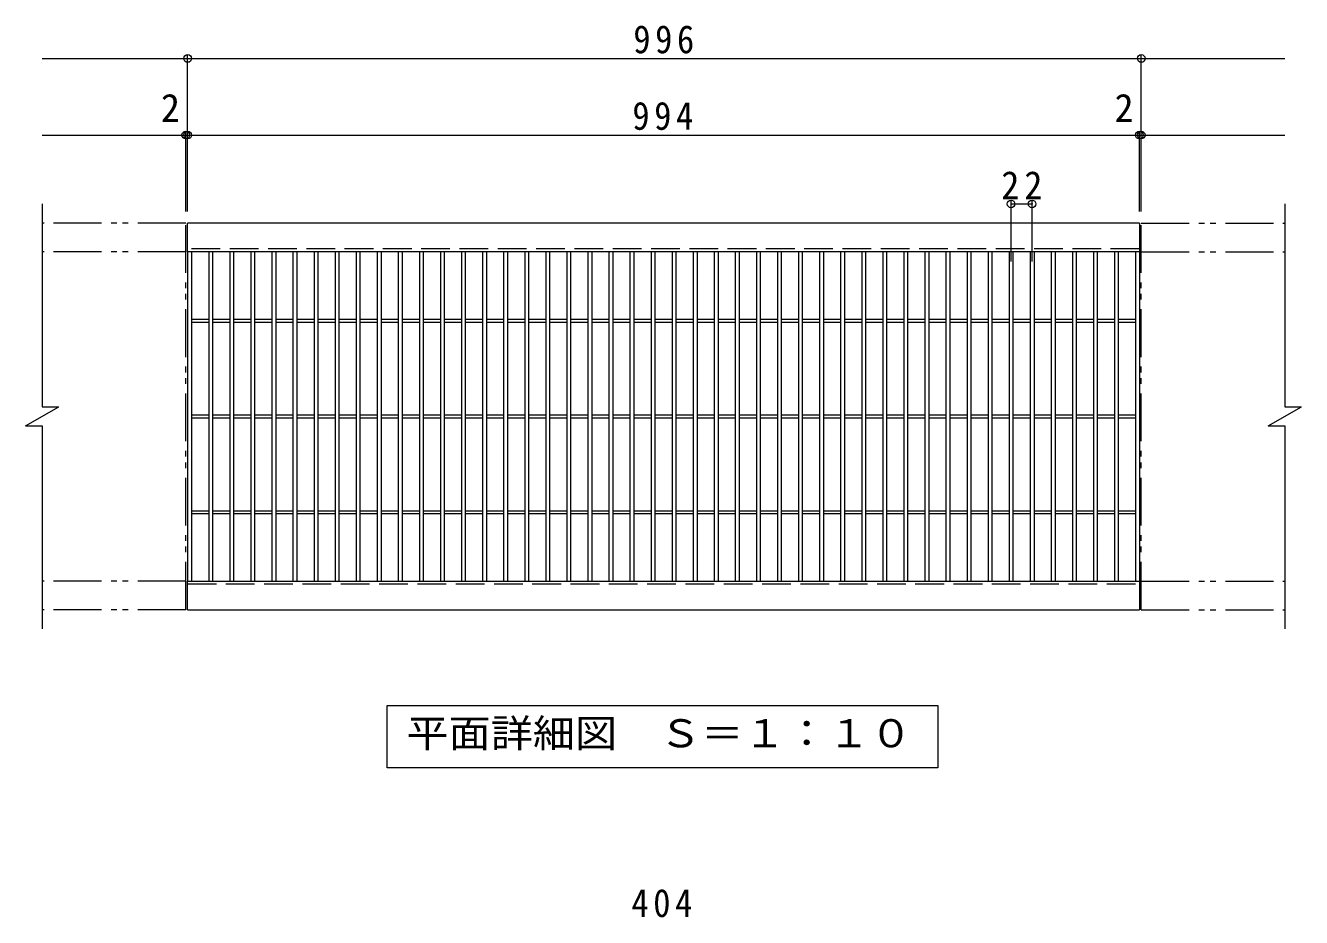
# Model space of a CAD drawing. Units: millimetres at full size, sheet at 1:10, with parts at other scales. Extents: x -1720 to 1861, y -1362 to 1292.
# Drawn here: x -1598 to -265, y 360 to 1292 of the extents above; entities that cross this region are included whole.
import ezdxf
from ezdxf.enums import TextEntityAlignment as Align

# ---------------------------------------------------------------- set-up
doc = ezdxf.new("R2010")
doc.units = ezdxf.units.MM
doc.header["$LTSCALE"] = 10
doc.header["$PDMODE"] = 32
doc.header["$PDSIZE"] = 8
doc.linetypes.add('DASHED3', pattern=[4, 3, -1])
doc.linetypes.add('DOUBLE_CHAIN1', pattern=[8.8, 5, -1, 0.6, -0.6, 0.6, -1])
for name, color, linetype, lineweight in [('A-0', 6, 'Continuous', 9), ('C-1', 2, 'Continuous', 9), ('C-2', 3, 'Continuous', 9), ('C-4', 7, 'Continuous', 9), ('C-5', 7, 'Continuous', 9)]:
    doc.layers.add(name, color=color, linetype=linetype, lineweight=lineweight)
doc.styles.add('ＭＳ ゴシック', font='')
doc.styles.get('ＭＳ ゴシック').set_extended_font_data('MS Gothic')

msp = doc.modelspace()

# ---------------------------------------------------------------- linework, layer by layer
at = {"layer": 'C-1', "linetype": 'DOUBLE_CHAIN1'}
for p, q in [((-1430.54, 1085.53), (-1580.54, 1085.53)), ((-1430.54, 681.53), (-1430.54, 1085.53)), ((-432.54, 1085.53), (-282.54, 1085.53)), ((-432.54, 681.53), (-432.54, 1085.53)), ((-1430.54, 1055.53), (-1580.54, 1055.53)), ((-432.54, 1055.53), (-282.54, 1055.53)), ((-1430.54, 711.53), (-1580.54, 711.53)), ((-432.54, 711.53), (-282.54, 711.53)), ((-1430.54, 681.53), (-1580.54, 681.53)), ((-432.54, 681.53), (-282.54, 681.53))]:
    msp.add_line(p, q, dxfattribs=at)
at = {"layer": 'C-1'}
for p, q in [((-434.54, 1085.53), (-1428.54, 1085.53)), ((-1428.54, 1055.53), (-1428.54, 1085.53)), ((-434.54, 1085.53), (-434.54, 1055.53)), ((-434.54, 1055.53), (-1428.54, 1055.53)), ((-1597.86, 873.53), (-1563.22, 893.53)), ((-299.86, 873.53), (-265.22, 893.53)), ((-1428.54, 711.53), (-434.54, 711.53)), ((-1428.54, 681.53), (-1428.54, 711.53)), ((-434.54, 711.53), (-434.54, 681.53)), ((-1428.54, 681.53), (-434.54, 681.53))]:
    msp.add_line(p, q, dxfattribs=at)
at = {"layer": 'C-1', "linetype": 'DASHED3'}
for p, q in [((-434.54, 1058.53), (-1428.54, 1058.53)), ((-1428.54, 708.53), (-434.54, 708.53))]:
    msp.add_line(p, q, dxfattribs=at)
at = {"layer": 'C-1'}
for points in [[(-1580.54, 1105.53), (-1580.54, 893.53), (-1563.22, 893.53)], [(-282.54, 1105.53), (-282.54, 893.53), (-265.22, 893.53)], [(-1597.86, 873.53), (-1580.54, 873.53), (-1580.54, 661.53)], [(-299.86, 873.53), (-282.54, 873.53), (-282.54, 661.53)]]:
    msp.add_lwpolyline(points, dxfattribs=at)
at = {"layer": 'C-2'}
for p, q in [((-1428.54, 1055.53), (-1428.54, 711.53)), ((-1424.54, 1055.53), (-1424.54, 711.53)), ((-1406.54, 1055.53), (-1406.54, 711.53)), ((-1402.54, 1055.53), (-1402.54, 711.53)), ((-1384.54, 1055.53), (-1384.54, 711.53)), ((-1380.54, 1055.53), (-1380.54, 711.53)), ((-1362.54, 1055.53), (-1362.54, 711.53)), ((-1358.54, 1055.53), (-1358.54, 711.53)), ((-1340.54, 1055.53), (-1340.54, 711.53)), ((-1336.54, 1055.53), (-1336.54, 711.53)), ((-1318.54, 1055.53), (-1318.54, 711.53)), ((-1314.54, 1055.53), (-1314.54, 711.53)), ((-1296.54, 1055.53), (-1296.54, 711.53)), ((-1292.54, 1055.53), (-1292.54, 711.53)), ((-1274.54, 1055.53), (-1274.54, 711.53)), ((-1270.54, 1055.53), (-1270.54, 711.53)), ((-1252.54, 1055.53), (-1252.54, 711.53)), ((-1248.54, 1055.53), (-1248.54, 711.53)), ((-1230.54, 1055.53), (-1230.54, 711.53)), ((-1226.54, 1055.53), (-1226.54, 711.53)), ((-1208.54, 1055.53), (-1208.54, 711.53)), ((-1204.54, 1055.53), (-1204.54, 711.53)), ((-1186.54, 1055.53), (-1186.54, 711.53)), ((-1182.54, 1055.53), (-1182.54, 711.53)), ((-1164.54, 1055.53), (-1164.54, 711.53)), ((-1160.54, 1055.53), (-1160.54, 711.53)), ((-1142.54, 1055.53), (-1142.54, 711.53)), ((-1138.54, 1055.53), (-1138.54, 711.53)), ((-1120.54, 1055.53), (-1120.54, 711.53)), ((-1116.54, 1055.53), (-1116.54, 711.53)), ((-1098.54, 1055.53), (-1098.54, 711.53)), ((-1094.54, 1055.53), (-1094.54, 711.53)), ((-1076.54, 1055.53), (-1076.54, 711.53)), ((-1072.54, 1055.53), (-1072.54, 711.53)), ((-1054.54, 1055.53), (-1054.54, 711.53)), ((-1050.54, 1055.53), (-1050.54, 711.53)), ((-1032.54, 1055.53), (-1032.54, 711.53)), ((-1028.54, 1055.53), (-1028.54, 711.53)), ((-1010.54, 1055.53), (-1010.54, 711.53)), ((-1006.54, 1055.53), (-1006.54, 711.53)), ((-988.54, 1055.53), (-988.54, 711.53)), ((-984.54, 1055.53), (-984.54, 711.53)), ((-966.54, 1055.53), (-966.54, 711.53)), ((-962.54, 1055.53), (-962.54, 711.53)), ((-944.54, 1055.53), (-944.54, 711.53)), ((-940.54, 1055.53), (-940.54, 711.53)), ((-922.54, 1055.53), (-922.54, 711.53)), ((-918.54, 1055.53), (-918.54, 711.53)), ((-900.54, 1055.53), (-900.54, 711.53)), ((-896.54, 1055.53), (-896.54, 711.53)), ((-878.54, 1055.53), (-878.54, 711.53)), ((-874.54, 1055.53), (-874.54, 711.53)), ((-856.54, 1055.53), (-856.54, 711.53)), ((-852.54, 1055.53), (-852.54, 711.53)), ((-834.54, 1055.53), (-834.54, 711.53)), ((-830.54, 1055.53), (-830.54, 711.53)), ((-812.54, 1055.53), (-812.54, 711.53)), ((-808.54, 1055.53), (-808.54, 711.53)), ((-790.54, 1055.53), (-790.54, 711.53)), ((-786.54, 1055.53), (-786.54, 711.53)), ((-768.54, 1055.53), (-768.54, 711.53)), ((-764.54, 1055.53), (-764.54, 711.53)), ((-746.54, 1055.53), (-746.54, 711.53)), ((-742.54, 1055.53), (-742.54, 711.53)), ((-724.54, 1055.53), (-724.54, 711.53)), ((-720.54, 1055.53), (-720.54, 711.53)), ((-702.54, 1055.53), (-702.54, 711.53)), ((-698.54, 1055.53), (-698.54, 711.53)), ((-680.54, 1055.53), (-680.54, 711.53)), ((-676.54, 1055.53), (-676.54, 711.53)), ((-658.54, 1055.53), (-658.54, 711.53)), ((-654.54, 1055.53), (-654.54, 711.53)), ((-636.54, 1055.53), (-636.54, 711.53)), ((-632.54, 1055.53), (-632.54, 711.53)), ((-614.54, 1055.53), (-614.54, 711.53)), ((-610.54, 1055.53), (-610.54, 711.53)), ((-592.54, 1055.53), (-592.54, 711.53)), ((-588.54, 1055.53), (-588.54, 711.53)), ((-570.54, 1055.53), (-570.54, 711.53)), ((-566.54, 1055.53), (-566.54, 711.53)), ((-548.54, 1055.53), (-548.54, 711.53)), ((-544.54, 1055.53), (-544.54, 711.53)), ((-526.54, 1055.53), (-526.54, 711.53)), ((-522.54, 1055.53), (-522.54, 711.53)), ((-504.54, 1055.53), (-504.54, 711.53)), ((-500.54, 1055.53), (-500.54, 711.53)), ((-482.54, 1055.53), (-482.54, 711.53)), ((-478.54, 1055.53), (-478.54, 711.53)), ((-460.54, 1055.53), (-460.54, 711.53)), ((-456.54, 1055.53), (-456.54, 711.53)), ((-438.54, 1055.53), (-438.54, 711.53)), ((-434.54, 1055.53), (-434.54, 711.53)), ((-1424.54, 985.03), (-1406.54, 985.03)), ((-1424.54, 982.03), (-1406.54, 982.03)), ((-1402.54, 985.03), (-1384.54, 985.03)), ((-1402.54, 982.03), (-1384.54, 982.03)), ((-1380.54, 985.03), (-1362.54, 985.03)), ((-1380.54, 982.03), (-1362.54, 982.03)), ((-1358.54, 985.03), (-1340.54, 985.03)), ((-1358.54, 982.03), (-1340.54, 982.03)), ((-1336.54, 985.03), (-1318.54, 985.03)), ((-1336.54, 982.03), (-1318.54, 982.03)), ((-1314.54, 985.03), (-1296.54, 985.03)), ((-1314.54, 982.03), (-1296.54, 982.03)), ((-1292.54, 985.03), (-1274.54, 985.03)), ((-1292.54, 982.03), (-1274.54, 982.03)), ((-1270.54, 985.03), (-1252.54, 985.03)), ((-1270.54, 982.03), (-1252.54, 982.03)), ((-1248.54, 985.03), (-1230.54, 985.03)), ((-1248.54, 982.03), (-1230.54, 982.03)), ((-1226.54, 985.03), (-1208.54, 985.03)), ((-1226.54, 982.03), (-1208.54, 982.03)), ((-1204.54, 985.03), (-1186.54, 985.03)), ((-1204.54, 982.03), (-1186.54, 982.03)), ((-1182.54, 985.03), (-1164.54, 985.03)), ((-1182.54, 982.03), (-1164.54, 982.03)), ((-1160.54, 985.03), (-1142.54, 985.03)), ((-1160.54, 982.03), (-1142.54, 982.03)), ((-1138.54, 985.03), (-1120.54, 985.03)), ((-1138.54, 982.03), (-1120.54, 982.03)), ((-1116.54, 985.03), (-1098.54, 985.03)), ((-1116.54, 982.03), (-1098.54, 982.03)), ((-1094.54, 985.03), (-1076.54, 985.03)), ((-1094.54, 982.03), (-1076.54, 982.03)), ((-1072.54, 985.03), (-1054.54, 985.03)), ((-1072.54, 982.03), (-1054.54, 982.03)), ((-1050.54, 985.03), (-1032.54, 985.03)), ((-1050.54, 982.03), (-1032.54, 982.03)), ((-1028.54, 985.03), (-1010.54, 985.03)), ((-1028.54, 982.03), (-1010.54, 982.03)), ((-1006.54, 985.03), (-988.54, 985.03)), ((-1006.54, 982.03), (-988.54, 982.03)), ((-984.54, 985.03), (-966.54, 985.03)), ((-984.54, 982.03), (-966.54, 982.03)), ((-962.54, 985.03), (-944.54, 985.03)), ((-962.54, 982.03), (-944.54, 982.03)), ((-940.54, 985.03), (-922.54, 985.03)), ((-940.54, 982.03), (-922.54, 982.03)), ((-918.54, 985.03), (-900.54, 985.03)), ((-918.54, 982.03), (-900.54, 982.03)), ((-896.54, 985.03), (-878.54, 985.03)), ((-896.54, 982.03), (-878.54, 982.03)), ((-874.54, 985.03), (-856.54, 985.03)), ((-874.54, 982.03), (-856.54, 982.03)), ((-852.54, 985.03), (-834.54, 985.03)), ((-852.54, 982.03), (-834.54, 982.03)), ((-830.54, 985.03), (-812.54, 985.03)), ((-830.54, 982.03), (-812.54, 982.03)), ((-808.54, 985.03), (-790.54, 985.03)), ((-808.54, 982.03), (-790.54, 982.03)), ((-786.54, 985.03), (-768.54, 985.03)), ((-786.54, 982.03), (-768.54, 982.03)), ((-764.54, 985.03), (-746.54, 985.03)), ((-764.54, 982.03), (-746.54, 982.03)), ((-742.54, 985.03), (-724.54, 985.03)), ((-742.54, 982.03), (-724.54, 982.03)), ((-720.54, 985.03), (-702.54, 985.03)), ((-720.54, 982.03), (-702.54, 982.03)), ((-698.54, 985.03), (-680.54, 985.03)), ((-698.54, 982.03), (-680.54, 982.03)), ((-676.54, 985.03), (-658.54, 985.03)), ((-676.54, 982.03), (-658.54, 982.03)), ((-654.54, 985.03), (-636.54, 985.03)), ((-654.54, 982.03), (-636.54, 982.03)), ((-632.54, 985.03), (-614.54, 985.03)), ((-632.54, 982.03), (-614.54, 982.03)), ((-610.54, 985.03), (-592.54, 985.03)), ((-610.54, 982.03), (-592.54, 982.03)), ((-588.54, 985.03), (-570.54, 985.03)), ((-588.54, 982.03), (-570.54, 982.03)), ((-566.54, 985.03), (-548.54, 985.03)), ((-566.54, 982.03), (-548.54, 982.03)), ((-544.54, 985.03), (-526.54, 985.03)), ((-544.54, 982.03), (-526.54, 982.03)), ((-522.54, 985.03), (-504.54, 985.03)), ((-522.54, 982.03), (-504.54, 982.03)), ((-500.54, 985.03), (-482.54, 985.03)), ((-500.54, 982.03), (-482.54, 982.03)), ((-478.54, 985.03), (-460.54, 985.03)), ((-478.54, 982.03), (-460.54, 982.03)), ((-456.54, 985.03), (-438.54, 985.03)), ((-456.54, 982.03), (-438.54, 982.03)), ((-1424.54, 885.03), (-1406.54, 885.03)), ((-1424.54, 882.03), (-1406.54, 882.03)), ((-1402.54, 885.03), (-1384.54, 885.03)), ((-1402.54, 882.03), (-1384.54, 882.03)), ((-1380.54, 885.03), (-1362.54, 885.03)), ((-1380.54, 882.03), (-1362.54, 882.03)), ((-1358.54, 885.03), (-1340.54, 885.03)), ((-1358.54, 882.03), (-1340.54, 882.03)), ((-1336.54, 885.03), (-1318.54, 885.03)), ((-1336.54, 882.03), (-1318.54, 882.03)), ((-1314.54, 885.03), (-1296.54, 885.03)), ((-1314.54, 882.03), (-1296.54, 882.03)), ((-1292.54, 885.03), (-1274.54, 885.03)), ((-1292.54, 882.03), (-1274.54, 882.03)), ((-1270.54, 885.03), (-1252.54, 885.03)), ((-1270.54, 882.03), (-1252.54, 882.03)), ((-1248.54, 885.03), (-1230.54, 885.03)), ((-1248.54, 882.03), (-1230.54, 882.03)), ((-1226.54, 885.03), (-1208.54, 885.03)), ((-1226.54, 882.03), (-1208.54, 882.03)), ((-1204.54, 885.03), (-1186.54, 885.03)), ((-1204.54, 882.03), (-1186.54, 882.03)), ((-1182.54, 885.03), (-1164.54, 885.03)), ((-1182.54, 882.03), (-1164.54, 882.03)), ((-1160.54, 885.03), (-1142.54, 885.03)), ((-1160.54, 882.03), (-1142.54, 882.03)), ((-1138.54, 885.03), (-1120.54, 885.03)), ((-1138.54, 882.03), (-1120.54, 882.03)), ((-1116.54, 885.03), (-1098.54, 885.03)), ((-1116.54, 882.03), (-1098.54, 882.03)), ((-1094.54, 885.03), (-1076.54, 885.03)), ((-1094.54, 882.03), (-1076.54, 882.03)), ((-1072.54, 885.03), (-1054.54, 885.03)), ((-1072.54, 882.03), (-1054.54, 882.03)), ((-1050.54, 885.03), (-1032.54, 885.03)), ((-1050.54, 882.03), (-1032.54, 882.03)), ((-1028.54, 885.03), (-1010.54, 885.03)), ((-1028.54, 882.03), (-1010.54, 882.03)), ((-1006.54, 885.03), (-988.54, 885.03)), ((-1006.54, 882.03), (-988.54, 882.03)), ((-984.54, 885.03), (-966.54, 885.03)), ((-984.54, 882.03), (-966.54, 882.03)), ((-962.54, 885.03), (-944.54, 885.03)), ((-962.54, 882.03), (-944.54, 882.03)), ((-940.54, 885.03), (-922.54, 885.03)), ((-940.54, 882.03), (-922.54, 882.03)), ((-918.54, 885.03), (-900.54, 885.03)), ((-918.54, 882.03), (-900.54, 882.03)), ((-896.54, 885.03), (-878.54, 885.03)), ((-896.54, 882.03), (-878.54, 882.03)), ((-874.54, 885.03), (-856.54, 885.03)), ((-874.54, 882.03), (-856.54, 882.03)), ((-852.54, 885.03), (-834.54, 885.03)), ((-852.54, 882.03), (-834.54, 882.03)), ((-830.54, 885.03), (-812.54, 885.03)), ((-830.54, 882.03), (-812.54, 882.03)), ((-808.54, 885.03), (-790.54, 885.03)), ((-808.54, 882.03), (-790.54, 882.03)), ((-786.54, 885.03), (-768.54, 885.03)), ((-786.54, 882.03), (-768.54, 882.03)), ((-764.54, 885.03), (-746.54, 885.03)), ((-764.54, 882.03), (-746.54, 882.03)), ((-742.54, 885.03), (-724.54, 885.03)), ((-742.54, 882.03), (-724.54, 882.03)), ((-720.54, 885.03), (-702.54, 885.03)), ((-720.54, 882.03), (-702.54, 882.03)), ((-698.54, 885.03), (-680.54, 885.03)), ((-698.54, 882.03), (-680.54, 882.03)), ((-676.54, 885.03), (-658.54, 885.03)), ((-676.54, 882.03), (-658.54, 882.03)), ((-654.54, 885.03), (-636.54, 885.03)), ((-654.54, 882.03), (-636.54, 882.03)), ((-632.54, 885.03), (-614.54, 885.03)), ((-632.54, 882.03), (-614.54, 882.03)), ((-610.54, 885.03), (-592.54, 885.03)), ((-610.54, 882.03), (-592.54, 882.03)), ((-588.54, 885.03), (-570.54, 885.03)), ((-588.54, 882.03), (-570.54, 882.03)), ((-566.54, 885.03), (-548.54, 885.03)), ((-566.54, 882.03), (-548.54, 882.03)), ((-544.54, 885.03), (-526.54, 885.03)), ((-544.54, 882.03), (-526.54, 882.03)), ((-522.54, 885.03), (-504.54, 885.03)), ((-522.54, 882.03), (-504.54, 882.03)), ((-500.54, 885.03), (-482.54, 885.03)), ((-500.54, 882.03), (-482.54, 882.03)), ((-478.54, 885.03), (-460.54, 885.03)), ((-478.54, 882.03), (-460.54, 882.03)), ((-456.54, 885.03), (-438.54, 885.03)), ((-456.54, 882.03), (-438.54, 882.03)), ((-1424.54, 785.03), (-1406.54, 785.03)), ((-1424.54, 782.03), (-1406.54, 782.03)), ((-1402.54, 785.03), (-1384.54, 785.03)), ((-1402.54, 782.03), (-1384.54, 782.03)), ((-1380.54, 785.03), (-1362.54, 785.03)), ((-1380.54, 782.03), (-1362.54, 782.03)), ((-1358.54, 785.03), (-1340.54, 785.03)), ((-1358.54, 782.03), (-1340.54, 782.03)), ((-1336.54, 785.03), (-1318.54, 785.03)), ((-1336.54, 782.03), (-1318.54, 782.03)), ((-1314.54, 785.03), (-1296.54, 785.03)), ((-1314.54, 782.03), (-1296.54, 782.03)), ((-1292.54, 785.03), (-1274.54, 785.03)), ((-1292.54, 782.03), (-1274.54, 782.03)), ((-1270.54, 785.03), (-1252.54, 785.03)), ((-1270.54, 782.03), (-1252.54, 782.03)), ((-1248.54, 785.03), (-1230.54, 785.03)), ((-1248.54, 782.03), (-1230.54, 782.03)), ((-1226.54, 785.03), (-1208.54, 785.03)), ((-1226.54, 782.03), (-1208.54, 782.03)), ((-1204.54, 785.03), (-1186.54, 785.03)), ((-1204.54, 782.03), (-1186.54, 782.03)), ((-1182.54, 785.03), (-1164.54, 785.03)), ((-1182.54, 782.03), (-1164.54, 782.03)), ((-1160.54, 785.03), (-1142.54, 785.03)), ((-1160.54, 782.03), (-1142.54, 782.03)), ((-1138.54, 785.03), (-1120.54, 785.03)), ((-1138.54, 782.03), (-1120.54, 782.03)), ((-1116.54, 785.03), (-1098.54, 785.03)), ((-1116.54, 782.03), (-1098.54, 782.03)), ((-1094.54, 785.03), (-1076.54, 785.03)), ((-1094.54, 782.03), (-1076.54, 782.03)), ((-1072.54, 785.03), (-1054.54, 785.03)), ((-1072.54, 782.03), (-1054.54, 782.03)), ((-1050.54, 785.03), (-1032.54, 785.03)), ((-1050.54, 782.03), (-1032.54, 782.03)), ((-1028.54, 785.03), (-1010.54, 785.03)), ((-1028.54, 782.03), (-1010.54, 782.03)), ((-1006.54, 785.03), (-988.54, 785.03)), ((-1006.54, 782.03), (-988.54, 782.03)), ((-984.54, 785.03), (-966.54, 785.03)), ((-984.54, 782.03), (-966.54, 782.03)), ((-962.54, 785.03), (-944.54, 785.03)), ((-962.54, 782.03), (-944.54, 782.03)), ((-940.54, 785.03), (-922.54, 785.03)), ((-940.54, 782.03), (-922.54, 782.03)), ((-918.54, 785.03), (-900.54, 785.03)), ((-918.54, 782.03), (-900.54, 782.03)), ((-896.54, 785.03), (-878.54, 785.03)), ((-896.54, 782.03), (-878.54, 782.03)), ((-874.54, 785.03), (-856.54, 785.03)), ((-874.54, 782.03), (-856.54, 782.03)), ((-852.54, 785.03), (-834.54, 785.03)), ((-852.54, 782.03), (-834.54, 782.03)), ((-830.54, 785.03), (-812.54, 785.03)), ((-830.54, 782.03), (-812.54, 782.03)), ((-808.54, 785.03), (-790.54, 785.03)), ((-808.54, 782.03), (-790.54, 782.03)), ((-786.54, 785.03), (-768.54, 785.03)), ((-786.54, 782.03), (-768.54, 782.03)), ((-764.54, 785.03), (-746.54, 785.03)), ((-764.54, 782.03), (-746.54, 782.03)), ((-742.54, 785.03), (-724.54, 785.03)), ((-742.54, 782.03), (-724.54, 782.03)), ((-720.54, 785.03), (-702.54, 785.03)), ((-720.54, 782.03), (-702.54, 782.03)), ((-698.54, 785.03), (-680.54, 785.03)), ((-698.54, 782.03), (-680.54, 782.03)), ((-676.54, 785.03), (-658.54, 785.03)), ((-676.54, 782.03), (-658.54, 782.03)), ((-654.54, 785.03), (-636.54, 785.03)), ((-654.54, 782.03), (-636.54, 782.03)), ((-632.54, 785.03), (-614.54, 785.03)), ((-632.54, 782.03), (-614.54, 782.03)), ((-610.54, 785.03), (-592.54, 785.03)), ((-610.54, 782.03), (-592.54, 782.03)), ((-588.54, 785.03), (-570.54, 785.03)), ((-588.54, 782.03), (-570.54, 782.03)), ((-566.54, 785.03), (-548.54, 785.03)), ((-566.54, 782.03), (-548.54, 782.03)), ((-544.54, 785.03), (-526.54, 785.03)), ((-544.54, 782.03), (-526.54, 782.03)), ((-522.54, 785.03), (-504.54, 785.03)), ((-522.54, 782.03), (-504.54, 782.03)), ((-500.54, 785.03), (-482.54, 785.03)), ((-500.54, 782.03), (-482.54, 782.03)), ((-478.54, 785.03), (-460.54, 785.03)), ((-478.54, 782.03), (-460.54, 782.03)), ((-456.54, 785.03), (-438.54, 785.03)), ((-456.54, 782.03), (-438.54, 782.03))]:
    msp.add_line(p, q, dxfattribs=at)
at = {"layer": 'C-4'}
for p, q in [((-1580.54, 1257.53), (-282.54, 1257.53)), ((-1428.54, 1097.53), (-1428.54, 1260.53)), ((-432.54, 1097.53), (-432.54, 1260.53)), ((-1580.54, 1177.53), (-282.54, 1177.53)), ((-1430.54, 1097.53), (-1430.54, 1180.53)), ((-434.54, 1097.53), (-434.54, 1180.53)), ((-568.54, 1045.53), (-568.54, 1108.53)), ((-546.54, 1045.53), (-546.54, 1108.53)), ((-568.54, 1105.53), (-546.54, 1105.53))]:
    msp.add_line(p, q, dxfattribs=at)
for p in [(-1428.54, 1257.53), (-432.54, 1257.53), (-1430.54, 1177.53), (-1428.54, 1177.53), (-434.54, 1177.53), (-432.54, 1177.53), (-568.54, 1105.53), (-546.54, 1105.53)]:
    msp.add_point(p, dxfattribs=at)
at = {"layer": 'C-5'}
msp.add_lwpolyline([(-1220.04, 516.53), (-1220.04, 581.53), (-645.04, 581.53), (-645.04, 516.53)], close=True, dxfattribs=at)

# ---------------------------------------------------------------- texts
at = {"layer": 'A-0', "color": 2, "insert": (-965.04, 359.99), "char_height": 29.33, "attachment_point": 7, "style": 'ＭＳ ゴシック'}
msp.add_mtext('\\T1.27;\\W0.9;404', dxfattribs=at)
at = {"layer": 'C-4', "color": 2, "style": 'ＭＳ ゴシック'}
for p in [(-1456.5, 1182.53), (-460.5, 1182.53)]:
    msp.add_text('2', height=29.33, dxfattribs=at).set_placement(p, align=Align.BOTTOM_LEFT)
at = {"layer": 'C-4', "color": 2, "char_height": 29.33, "attachment_point": 7, "style": 'ＭＳ ゴシック'}
for s, insert in [('\\T1.27;\\W0.9;996', (-963.04, 1262.53)), ('\\T1.27;\\W0.9;994', (-964.04, 1182.53)), ('\\T1.27;\\W0.95;22', (-578.79, 1110.53))]:
    msp.add_mtext(s, dxfattribs=dict(at, insert=insert))
at = {"layer": 'C-5', "color": 2, "style": 'ＭＳ ゴシック', "width": 1.1}
msp.add_text('平面詳細図\u3000Ｓ＝１：１０', height=29.33, dxfattribs=at).set_placement((-1200.04, 529.03), align=Align.BOTTOM_LEFT)

doc.saveas('drawing.dxf')
